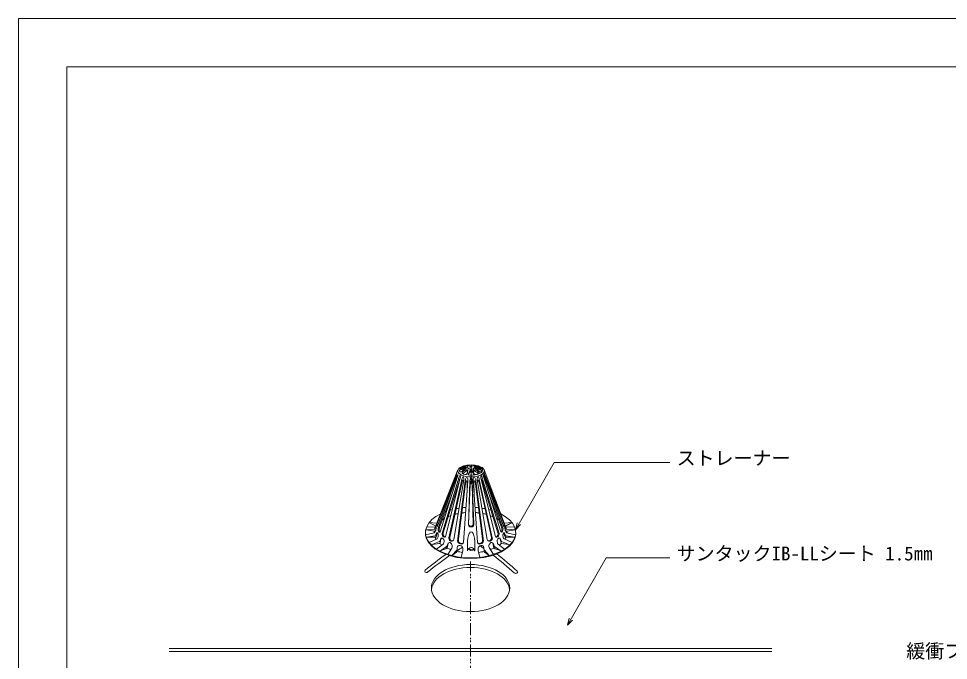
# Model space of a CAD drawing. Units: millimetres, scale not verified. Extents: x -840 to 840, y -594 to 594.
# Drawn here: x -840 to -69, y 62 to 594 of the extents above; entities that cross this region are included whole.
import ezdxf
from ezdxf.enums import TextEntityAlignment as Align

# ---------------------------------------------------------------- set-up
doc = ezdxf.new("R2010")
doc.units = ezdxf.units.MM
doc.header["$LTSCALE"] = 2
for name, pattern in [('CHAIN1', [8, 5, -1, 1, -1]), ('DASHED2', [3, 2, -1]), ('DOUBLE_CHAIN1', [8.8, 5, -1, 0.6, -0.6, 0.6, -1])]:
    doc.linetypes.add(name, pattern=pattern)
for name, color, linetype, lineweight in [('0-1_躯体', 7, 'Continuous', 9), ('0-2_部材(ﾄﾞﾚﾝ)', 4, 'Continuous', 9), ('0-4_中心線', 2, 'CHAIN1', 9), ('0-8_IBｼｰﾄ', 7, 'Continuous', 9), ('0-9_寸法線', 7, 'Continuous', 9), ('0-A_文字', 5, 'Continuous', 9), ('0-B_輪郭線', 2, 'Continuous', 9), ('0-C_図面枠', 7, 'Continuous', 9)]:
    doc.layers.add(name, color=color, linetype=linetype, lineweight=lineweight)
doc.styles.add('ＭＳ ゴシック', font='')
doc.styles.get('ＭＳ ゴシック').set_extended_font_data('MS Gothic')

msp = doc.modelspace()

# ---------------------------------------------------------------- linework, layer by layer
at = {"layer": '0-1_躯体'}
msp.add_ellipse((-465.109, 121.97), major_axis=(-32.5, 0), ratio=0.6, dxfattribs=at)
msp.add_ellipse((-465.109, 119.47), major_axis=(-32.5, 0), ratio=0.6, start_param=3.2057392, end_param=6.2190388, dxfattribs=at)
at = {"layer": '0-2_部材(ﾄﾞﾚﾝ)'}
for p, q in [((-475.56, 219.919), (-494.654, 171.522)), ((-467.59, 222.044), (-467.59, 222.24)), ((-465.55, 218.563), (-467.086, 216.175)), ((-465.384, 219.322), (-467.044, 216.29)), ((-465.667, 222.285), (-465.125, 222.706)), ((-465.629, 222.905), (-465.389, 223.091)), ((-465.624, 222.27), (-465.374, 222.182)), ((-465.333, 223.135), (-464.769, 222.982)), ((-465.125, 222.706), (-465.114, 222.773)), ((-464.769, 222.982), (-464.45, 223.23)), ((-464.769, 222.982), (-464.758, 223.049)), ((-464.697, 222.59), (-464.685, 222.659)), ((-464.386, 223.218), (-464.063, 223.155)), ((-464.341, 222.867), (-464.329, 222.936)), ((-464.341, 222.867), (-463.77, 222.712)), ((-464.075, 219.322), (-462.415, 216.29)), ((-464.039, 222.504), (-463.808, 222.683)), ((-463.909, 218.563), (-462.373, 216.175)), ((-461.869, 222.044), (-461.869, 222.24)), ((-453.899, 219.919), (-435.281, 170.757)), ((-477.066, 215.687), (-492.689, 175.386)), ((-476.811, 215.595), (-492.521, 173.22)), ((-491.977, 171.558), (-476.385, 214.642)), ((-475.808, 214.323), (-490.356, 168.706)), ((-474.877, 213.32), (-488.721, 167.161)), ((-487.753, 167.851), (-474.405, 211.513)), ((-473.674, 212.99), (-485.773, 164.787)), ((-472.369, 212.084), (-483.131, 163.683)), ((-482.376, 163.791), (-472.204, 209.893)), ((-470.709, 211.796), (-478.907, 162.15)), ((-469.441, 210.875), (-475.8, 160.94)), ((-469.169, 208.475), (-474.998, 162.865)), ((-467.299, 210.726), (-470.889, 159.706)), ((-467.897, 208.387), (-467.997, 200.833)), ((-465.695, 210.825), (-466.834, 174.153)), ((-464.696, 213.497), (-464.696, 208.154)), ((-463.696, 210.825), (-462.45, 174.344)), ((-462.92, 210.726), (-459.33, 159.706)), ((-462.321, 208.387), (-462.222, 200.833)), ((-461.049, 208.475), (-455.22, 162.865)), ((-460.778, 210.875), (-454.419, 160.94)), ((-459.509, 211.796), (-451.312, 162.15)), ((-447.842, 163.791), (-458.015, 209.893)), ((-457.85, 212.084), (-447.087, 163.683)), ((-456.545, 212.99), (-444.446, 164.787)), ((-442.466, 167.851), (-455.814, 211.513)), ((-455.342, 213.32), (-441.498, 167.161)), ((-454.411, 214.323), (-439.863, 168.706)), ((-438.241, 171.558), (-453.833, 214.642)), ((-453.407, 215.595), (-437.697, 173.22)), ((-453.153, 215.687), (-437.53, 175.386)), ((-465.529, 207.832), (-466.781, 174.781)), ((-462.886, 174.951), (-463.862, 207.832)), ((-491.017, 171.722), (-480.279, 200.333)), ((-439.202, 171.722), (-449.94, 200.333)), ((-502.306, 170.36), (-495.334, 170.656)), ((-502.306, 170.36), (-494.93, 169.015)), ((-494.162, 172.769), (-501.557, 172.474)), ((-499.407, 176.255), (-493.017, 175.67)), ((-499.407, 176.255), (-493.979, 173.231)), ((-494.459, 171.259), (-494.121, 172.164)), ((-494.369, 169.34), (-493.929, 170.578)), ((-493.929, 170.578), (-493.655, 171.211)), ((-493.81, 170.206), (-493.557, 171.877)), ((-430.812, 176.255), (-437.201, 175.67)), ((-436.408, 170.206), (-436.661, 171.877)), ((-436.29, 170.578), (-436.563, 171.211)), ((-435.849, 169.34), (-436.29, 170.578)), ((-430.812, 176.255), (-436.239, 173.231)), ((-435.76, 171.259), (-436.097, 172.164)), ((-436.057, 172.769), (-428.661, 172.474)), ((-427.913, 170.36), (-435.289, 169.015)), ((-427.913, 170.36), (-434.884, 170.656)), ((-502.433, 166.179), (-495.291, 167.869)), ((-501.865, 164.024), (-494.541, 165.251)), ((-501.865, 164.024), (-494.17, 164.024)), ((-499.565, 159.85), (-492.91, 162.878)), ((-494.643, 168.365), (-494.084, 169.394)), ((-494.163, 165.55), (-493.91, 166.149)), ((-493.694, 164.37), (-493.023, 166.447)), ((-490.056, 162.496), (-490.432, 160.909)), ((-489.637, 162.494), (-490.374, 159.369)), ((-474.998, 162.865), (-475.151, 161.37)), ((-455.22, 162.865), (-455.068, 161.37)), ((-440.582, 162.494), (-439.845, 159.369)), ((-440.163, 162.496), (-439.786, 160.909)), ((-430.654, 159.85), (-437.308, 162.878)), ((-436.524, 164.37), (-437.196, 166.447)), ((-436.056, 165.55), (-436.309, 166.149)), ((-435.576, 168.365), (-436.134, 169.394)), ((-428.354, 164.024), (-436.049, 164.024)), ((-428.354, 164.024), (-435.678, 165.251)), ((-427.786, 166.179), (-434.927, 167.869)), ((-497.719, 157.745), (-490.732, 160.561)), ((-496.926, 158.064), (-490.786, 158.99)), ((-493.357, 154.261), (-487.929, 158.222)), ((-490.423, 152.559), (-485.007, 156.324)), ((-489.639, 153.104), (-485.532, 154.59)), ((-487.095, 160.877), (-487.328, 159.224)), ((-484.261, 158.064), (-484.382, 157.316)), ((-484.244, 156.113), (-483.91, 157.953)), ((-484.092, 149.911), (-480.732, 154.905)), ((-476.332, 152.452), (-476.153, 155.746)), ((-476.238, 154.181), (-476.153, 155.746)), ((-471.496, 154.998), (-471.506, 152.74)), ((-467.716, 157.968), (-467.716, 152.793)), ((-466.243, 153.852), (-466.243, 154.368)), ((-461.531, 157.968), (-461.531, 152.793)), ((-458.723, 154.998), (-458.713, 152.74)), ((-453.887, 152.452), (-454.066, 155.746)), ((-453.981, 154.181), (-454.066, 155.746)), ((-446.126, 149.911), (-449.486, 154.905)), ((-445.975, 156.113), (-446.309, 157.953)), ((-445.957, 158.064), (-445.837, 157.316)), ((-439.796, 152.559), (-445.212, 156.324)), ((-440.58, 153.104), (-444.687, 154.59)), ((-443.124, 160.877), (-442.89, 159.224)), ((-436.861, 154.261), (-442.289, 158.222)), ((-432.5, 157.745), (-439.487, 160.561)), ((-433.293, 158.064), (-439.433, 158.99)), ((-472.859, 147.446), (-471.506, 152.74)), ((-464.756, 153.642), (-464.756, 153.126)), ((-462.996, 153.368), (-462.996, 153.885)), ((-457.36, 147.446), (-458.713, 152.74))]:
    msp.add_line(p, q, dxfattribs=at)
at = {"layer": '0-2_部材(ﾄﾞﾚﾝ)', "linetype": 'DASHED2'}
for p, q in [((-465.685, 222.857), (-465.125, 222.706)), ((-465.241, 222.169), (-464.697, 222.592)), ((-464.697, 222.59), (-464.122, 222.435)), ((-464.341, 222.868), (-464.023, 223.115))]:
    msp.add_line(p, q, dxfattribs=at)
at = {"layer": '0-2_部材(ﾄﾞﾚﾝ)'}
msp.add_lwpolyline([(-466.001, 155.274), (-466.243, 154.368), (-464.756, 153.642), (-462.996, 153.885), (-462.754, 154.79), (-464.271, 155.452)], close=True, dxfattribs=at)
for points in [[(-466.243, 153.852), (-464.756, 153.126), (-462.996, 153.368), (-462.754, 154.273), (-462.754, 154.79)], [(-476.552, 153.418), (-480.588, 148.882), (-476.74, 151.699)], [(-453.667, 153.418), (-449.631, 148.882), (-453.479, 151.699)]]:
    msp.add_lwpolyline(points, dxfattribs=at)
for centre, radius, start, end in [((-467.249, 224.03), 0.77, 269.99998, 340.04369), ((-466.675, 223.813), 0.157, 335.5525, 48.57046), ((-463.552, 223.807), 0.157, 131.42954, 153.53949), ((-473.831, 219.507), 0.5, 122.48345, 190.39037), ((-469.986, 212.63), 7.948, 84.35435, 122.86575), ((-469.831, 213.224), 7.948, 84.06429, 122.48345), ((-473.763, 220.984), 0.15, 143.64835, 298.21885), ((-473.472, 218.731), 0.5, 216.67514, 305.22805), ((-468.991, 212.092), 9.941, 86.83249, 118.21885), ((-470.389, 218.356), 4.084, 63.95029, 141.20819), ((-460.831, 200.83), 21.414, 112.25271, 125.22805), ((-471.699, 217.384), 0.5, 141.52585, 243.59887), ((-467.153, 213.77), 6.308, 96.50359, 141.52585), ((-470.952, 221.382), 1.5, 88.20997, 113.98363), ((-466.044, 213.222), 6.308, 101.63739, 146.90507), ((-471.083, 217.197), 5.687, 61.72792, 88.20997), ((-469.323, 204.17), 19.202, 83.79899, 91.48463), ((-469.377, 217.587), 1.5, 254.81761, 327.6083), ((-469.035, 220.881), 0.25, 292.25271, 84.06429), ((-468.436, 222.118), 0.1, 266.83249, 61.72792), ((-472.428, 219.523), 5.113, 327.6083, 0.97104), ((-467.81, 219.541), 0.5, 7.92544, 96.50359), ((-466.686, 216.094), 0.408, 151.29421, 254.05413), ((-465.614, 222.298), 0.03, 136.79568, 250.73108), ((-465.611, 222.881), 0.03, 127.83645, 264.18688), ((-464.729, 218.118), 0.933, 28.44462, 151.55538), ((-465.278, 222.949), 0.18, 84.22275, 127.83645), ((-464.729, 219.052), 0.708, 22.45625, 157.54375), ((-465.315, 222.352), 0.18, 250.73108, 316.45387), ((-464.421, 223.041), 0.18, 79.0447, 119.03319), ((-464.149, 222.646), 0.18, 245.56081, 307.83645), ((-464.069, 223.126), 0.03, 298.73006, 79.0447), ((-463.827, 222.706), 0.03, 307.83645, 64.70921), ((-457.791, 219.523), 5.113, 179.02896, 212.3917), ((-462.408, 219.541), 0.5, 83.49641, 172.07456), ((-464.175, 213.222), 6.308, 33.09493, 78.36261), ((-462.772, 216.094), 0.408, 285.94587, 28.70579), ((-460.896, 204.17), 19.202, 88.51537, 94.85896), ((-463.066, 213.77), 6.308, 38.47415, 83.49641), ((-460.842, 217.587), 1.5, 212.3917, 285.18239), ((-461.782, 222.118), 0.1, 118.27208, 273.16751), ((-459.136, 217.197), 5.687, 91.79003, 118.27208), ((-461.228, 212.092), 9.941, 61.78115, 93.16751), ((-459.83, 218.356), 4.084, 38.79181, 116.04971), ((-461.184, 220.881), 0.25, 95.93571, 247.74729), ((-469.388, 200.83), 21.414, 54.77195, 67.74729), ((-460.387, 213.224), 7.948, 57.51655, 95.93571), ((-460.232, 212.63), 7.948, 57.13425, 95.64565), ((-459.267, 221.382), 1.5, 66.01637, 91.79003), ((-458.519, 217.384), 0.5, 296.40113, 38.47415), ((-456.747, 218.731), 0.5, 234.77195, 323.32486), ((-456.456, 220.984), 0.15, 241.78115, 36.35165), ((-456.387, 219.507), 0.5, 349.60963, 57.51655), ((-495.377, 171.655), 1, 272.43251, 336.64185), ((-496.281, 170.587), 2.5, 331.49348, 351.24712), ((-433.938, 170.587), 2.5, 188.75288, 208.50652), ((-434.842, 171.655), 1, 203.35815, 267.56749), ((-495.522, 168.842), 1, 283.31447, 331.49348), ((-494.84, 169.507), 0.5, 259.66592, 340.42792), ((-494.623, 165.744), 0.5, 279.51153, 337.11007), ((-494.17, 164.524), 0.5, 270, 342.07763), ((-436.049, 164.524), 0.5, 197.92237, 270), ((-435.595, 165.744), 0.5, 202.88993, 260.48847), ((-435.378, 169.507), 0.5, 199.57208, 280.33408), ((-434.697, 168.842), 1, 208.50652, 256.68553), ((-490.86, 159.484), 0.5, 278.57182, 346.72693), ((-490.919, 161.024), 0.5, 291.95165, 346.65614), ((-488.814, 159.434), 1.5, 306.11934, 351.95077), ((-486.212, 156.47), 2, 289.88372, 349.69823), ((-485.863, 157.556), 1.5, 304.80401, 350.82102), ((-444.007, 156.47), 2, 190.30177, 250.11628), ((-444.356, 157.556), 1.5, 189.17898, 235.19599), ((-441.405, 159.434), 1.5, 188.04923, 233.88066), ((-439.358, 159.484), 0.5, 193.27307, 261.42818), ((-439.3, 161.024), 0.5, 193.34386, 248.04835), ((-477.33, 152.506), 1, 306.20872, 356.88696), ((-477.486, 154.249), 1.25, 318.33939, 356.88696), ((-467.616, 152.793), 0.1, 180, 357.30451), ((-461.631, 152.793), 0.1, 182.69549, 0), ((-452.733, 154.249), 1.25, 183.11304, 221.66061), ((-452.888, 152.506), 1, 183.11304, 233.79128)]:
    msp.add_arc(centre, radius, start, end, dxfattribs=at)
msp.add_ellipse((-464.729, 219.052), major_axis=(-11, 0), ratio=0.450653, dxfattribs=at)
for centre, major_axis, ratio, start_param, end_param in [((-464.729, 219.76), (-9.625, 0), 0.441479, 4.9049189, 5.2697455), ((-464.729, 222.044), (-2.875, 0), 0.683234, 3.2412138, 6.1835641), ((-464.729, 219.76), (-9.625, 0), 0.441479, 1.7522198, 4.712389), ((-465.489, 219.76), (9.625, 0), 0.441479, 1.0134398, 1.3782664), ((-476.939, 215.641), (-0.47, -1.301), 0.097916, 1.4016681, 4.712389), ((-476.172, 214.565), (-0.511, -1.413), 0.150791, 3.1415927, 4.712389), ((-476.207, 214.467), (-0.546, -1.51), 0.264797, 1.5707963, 3.1415927), ((-464.729, 219.76), (-9.625, 0), 0.441479, 0.0807735, 0.3176382), ((-464.729, 219.76), (-9.625, 0), 0.441479, 5.5016315, 5.9690336), ((-464.729, 219.76), (-9.625, 0), 0.441479, 0.7268772, 1.0196597), ((-464.729, 220.736), (-4.85, 0), 0.545537, 0.0639652, 0.1296594), ((-464.729, 221.254), (-4.85, 0), 0.545537, 0.2668067, 0.3003684), ((-464.729, 220.736), (-4.85, 0), 0.545537, 0.6902275, 0.984808), ((-464.729, 221.254), (-4.85, 0), 0.545537, 0.8590479, 1.0026692), ((-464.729, 222.435), (-2.875, 0), 0.683234, 0.0996212, 3.0419715), ((-464.729, 222.24), (-2.875, 0), 0.683234, 0.0996212, 3.0419715), ((-464.729, 220.736), (-4.85, 0), 0.545537, 1.3458803, 1.7957123), ((-463.716, 220.883), (-2.55, -2.148), 0.709698, 4.6721699, 4.8761173), ((-465.891, 220.501), (3.322, -0.284), 0.709698, 1.3958566, 1.5481345), ((-464.729, 221.254), (-4.85, 0), 0.545537, 1.4109037, 1.7306889), ((-465.534, 220.777), (3.322, -0.284), 0.709698, 1.3958633, 1.5490164), ((-463.283, 220.773), (-2.55, -2.148), 0.709698, 4.6729431, 4.8678166), ((-463.716, 220.883), (-2.55, -2.148), 0.709698, 4.4432673, 4.5316368), ((-465.891, 220.501), (3.322, -0.284), 0.709698, 1.1069168, 1.2609314), ((-463.283, 220.773), (-2.55, -2.148), 0.709698, 4.436081, 4.5333785), ((-465.534, 220.777), (3.322, -0.284), 0.709698, 1.0881338, 1.2609383), ((-465.489, 221.254), (4.85, 0), 0.545537, 5.2805161, 5.4241374), ((-465.489, 220.736), (4.85, 0), 0.545537, 5.2983773, 5.5929578), ((-465.489, 221.254), (4.85, 0), 0.545537, 5.9828169, 6.0163786), ((-465.489, 220.736), (4.85, 0), 0.545537, 6.1535259, 6.2192201), ((-465.489, 219.76), (9.625, 0), 0.441479, 5.2635256, 5.5563081), ((-465.489, 219.76), (9.625, 0), 0.441479, 0.3141517, 0.7815538), ((-465.489, 219.76), (9.625, 0), 0.441479, 5.9655471, 6.2024118), ((-454.011, 214.467), (0.546, -1.51), 0.264797, 3.1415927, 4.712389), ((-454.046, 214.565), (0.511, -1.413), 0.150791, 1.5707963, 3.1415927), ((-453.28, 215.641), (0.47, -1.301), 0.097916, 1.5707963, 4.8815173), ((-474.446, 213.202), (-0.538, -1.964), 0.219186, 3.1415927, 4.712389), ((-474.248, 211.42), (-0.216, -0.786), 0.214919, 1.5645071, 4.6540331), ((-474.446, 213.202), (-0.538, -1.964), 0.393171, 1.5707963, 3.1415927), ((-471.748, 211.976), (-0.396, -2.286), 0.271603, 3.1415927, 4.712389), ((-471.45, 209.732), (-0.322, -1.565), 0.482457, 3.1415927, 4.7089523), ((-471.748, 211.976), (-0.396, -2.286), 0.454421, 1.5707963, 3.1415927), ((-471.45, 209.732), (-0.322, -1.565), 0.252348, 1.9785239, 3.1415927), ((-468.368, 210.8), (-0.202, -2.888), 0.371372, 1.5649347, 4.712389), ((-468.533, 208.431), (-0.165, -2.369), 0.268404, 1.5707963, 4.712389), ((-464.729, 215.875), (-2.349, 0), 0.15514, 0.4910067, 2.6505859), ((-464.696, 210.825), (0, -2.672), 0.374129, 1.5707963, 4.712389), ((-464.696, 207.832), (0, -2.672), 0.311952, 1.5707963, 4.712389), ((-461.851, 210.8), (0.202, -2.888), 0.371372, 1.5707963, 4.7182506), ((-461.685, 208.431), (0.165, -2.369), 0.268404, 1.5707963, 4.712389), ((-458.471, 211.976), (0.396, -2.286), 0.454421, 3.1415927, 4.712389), ((-458.768, 209.732), (0.322, -1.565), 0.252348, 3.1415927, 4.3046614), ((-458.768, 209.732), (0.322, -1.565), 0.482457, 1.574233, 3.1415927), ((-458.471, 211.976), (0.396, -2.286), 0.271603, 1.5707963, 3.1415927), ((-455.772, 213.202), (0.538, -1.964), 0.393171, 3.1415927, 4.712389), ((-455.772, 213.202), (0.538, -1.964), 0.219186, 1.5707963, 3.1415927), ((-455.97, 211.42), (0.216, -0.786), 0.214919, 1.6291522, 4.7186782), ((-465.109, 167.663), (-37.5, 0), 0.566667, 5.2694749, 5.3001593), ((-465.109, 167.663), (-37.5, 0), 0.566667, 5.1255658, 5.1799576), ((-465.109, 167.663), (-37.5, 0), 0.566667, 4.9683159, 5.0372512), ((-465.109, 167.663), (-37.5, 0), 0.566667, 4.8120661, 4.8893805), ((-465.109, 167.663), (-37.5, 0), 0.566667, 4.5353975, 4.6127118), ((-465.109, 167.663), (-37.5, 0), 0.566667, 4.3875268, 4.456462), ((-465.109, 167.663), (-37.5, 0), 0.566667, 4.2448203, 4.2992121), ((-465.109, 167.663), (-37.5, 0), 0.566667, 4.1246187, 4.1553031), ((-465.109, 167.663), (-37.5, 0), 0.566667, 5.4340279, 10.2657599), ((-465.114, 167.9), (-30.253, -0.003), 0.555003, 5.5162179, 5.5927364), ((-465.114, 167.9), (-30.253, -0.003), 0.555003, 5.2825428, 5.3733424), ((-465.114, 167.9), (-30.253, -0.003), 0.555003, 5.0574628, 5.1569337), ((-465.114, 167.9), (-30.253, -0.003), 0.555003, 4.8458669, 4.9511537), ((-465.114, 167.9), (-30.253, -0.003), 0.555003, 4.4732294, 4.5785229), ((-465.114, 167.9), (-30.253, -0.003), 0.555003, 4.2674224, 4.3669092), ((-465.114, 167.9), (-30.253, -0.003), 0.555003, 4.0509529, 4.1417848), ((-465.114, 167.9), (-30.253, -0.003), 0.555003, 3.831417, 3.9080061), ((-465.114, 167.9), (-30.253, -0.003), 0.555003, 6.0656477, 6.1115996), ((-493.965, 171.557), (0.255, 1.038), 0.323789, 5.1033616, 7.3111269), ((-492.613, 174.282), (-0.259, -1.556), 0.222146, 3.9608091, 7.1406372), ((-491.165, 170.139), (-0.445, 1.927), 0.390847, 0.4295935, 3.7885765), ((-490.411, 170.313), (-0.104, 1.975), 0.390847, 0.7042448, 2.9049115), ((-464.642, 174.248), (-2.192, -0.096), 0.750386, 6.1710547, 9.424778), ((-464.833, 174.866), (-1.948, -0.085), 0.844523, 6.145471, 9.424778), ((-439.054, 170.139), (0.445, 1.927), 0.390847, 2.4946088, 5.8535918), ((-439.807, 170.313), (0.104, 1.975), 0.390847, 3.3782738, 5.5789405), ((-437.606, 174.282), (0.259, -1.556), 0.222146, 5.4257334, 8.6055615), ((-436.253, 171.557), (-0.255, 1.038), 0.323789, 5.2552438, 7.463009), ((-465.109, 168.238), (-37.5, 0), 0.566667, 0.0135297, 3.128063), ((-465.114, 167.9), (-30.253, -0.003), 0.555003, 6.2126432, 6.2859553), ((-465.114, 167.9), (-30.253, -0.003), 0.555003, 0.2328236, 0.3277339), ((-492.985, 165.239), (-0.212, -2.423), 0.437538, 0.2659943, 4.3659692), ((-492.182, 165.239), (-0.212, -2.423), 0.437538, 3.5650473, 4.2294181), ((-488.589, 161.614), (0.944, -1.633), 0.723049, 0.7450598, 3.7946035), ((-488.169, 161.614), (0.944, -1.633), 0.723049, 2.8904387, 3.7957982), ((-487.254, 165.948), (1.04, -1.792), 0.627642, 3.6737096, 6.8619922), ((-486.758, 166.372), (0.435, -2.025), 0.531251, 3.7866923, 7.0174448), ((-481.042, 162.841), (1.671, -1.603), 0.864659, 3.5145806, 6.7944193), ((-480.587, 163.193), (0.876, -1.78), 0.909481, 3.9831744, 6.9803634), ((-464.624, 157.968), (0, -10.551), 0.293072, 1.5707963, 4.712389), ((-449.632, 163.193), (-0.876, -1.78), 0.909481, 5.5860072, 8.5831962), ((-449.176, 162.841), (-1.671, -1.603), 0.864659, 5.7719513, 9.0517901), ((-443.461, 166.372), (-0.435, -2.025), 0.531251, 5.5489258, 8.7796783), ((-442.964, 165.948), (-1.04, -1.792), 0.627642, 5.7043784, 8.892661), ((-441.63, 161.614), (-0.944, -1.633), 0.723049, 2.4885818, 5.5381255), ((-442.05, 161.614), (-0.944, -1.633), 0.723049, 2.4873871, 3.3927466), ((-437.234, 165.239), (0.212, -2.423), 0.437538, 1.9172161, 6.017191), ((-438.036, 165.239), (0.212, -2.423), 0.437538, 2.0537672, 2.718138), ((-465.105, 167.9), (30.253, -0.003), 0.555003, 5.9554514, 6.0503617), ((-465.105, 167.9), (30.253, -0.003), 0.555003, 6.2804154, 6.3537275), ((-465.114, 167.9), (-30.253, -0.003), 0.555003, 0.558957, 0.6663961), ((-465.114, 167.9), (-30.253, -0.003), 0.555003, 0.8649632, 0.9987956), ((-482.311, 156.958), (0.672, -2.721), 0.695687, 0.5626365, 4.1966349), ((-481.905, 157.299), (0.672, -2.721), 0.695687, 3.600738, 4.3028008), ((-488.795, 115.944), (-65.844, -54.055), 0.263526, 4.2431227, 4.3128352), ((-473.826, 155.333), (2.225, -0.881), 0.781386, 0.2965132, 3.397258), ((-488.795, 119.274), (-65.844, -54.055), 0.263526, 4.291782, 4.3056429), ((-473.34, 160.39), (2.351, -1.052), 0.686034, 3.4297705, 6.4981636), ((-472.954, 160.867), (2.083, -0.932), 0.774244, 3.391858, 6.2792089), ((-464.624, 152.643), (0, 2.99), 0.968323, 4.7609708, 7.8053998), ((-457.265, 160.867), (-2.083, -0.932), 0.774244, 0.0039764, 2.8913274), ((-456.879, 160.39), (-2.351, -1.052), 0.686034, 6.0682071, 9.1366001), ((-456.393, 155.333), (-2.225, -0.881), 0.781386, 2.8859273, 5.9866721), ((-441.475, 115.86), (63.165, -57.162), 0.263526, 1.9991887, 2.0502865), ((-447.908, 156.958), (-0.672, -2.721), 0.695687, 2.0865504, 5.7205488), ((-441.314, 119.187), (63.165, -57.162), 0.263526, 1.9113541, 1.9312999), ((-465.105, 167.9), (30.253, -0.003), 0.555003, 5.2843897, 5.4182221), ((-448.313, 157.299), (-0.672, -2.721), 0.695687, 1.9803845, 2.6824473), ((-465.105, 167.9), (30.253, -0.003), 0.555003, 5.6167892, 5.7242283), ((-488.795, 119.274), (-65.844, -54.055), 0.263526, 4.4532305, 4.7090345), ((-488.795, 115.944), (-65.844, -54.055), 0.263526, 4.4052485, 4.6742403), ((-465.114, 167.9), (-30.253, -0.003), 0.555003, 1.1902257, 1.3473397), ((-465.105, 167.9), (30.253, -0.003), 0.555003, 4.9358456, 5.0929596), ((-441.475, 115.86), (63.165, -57.162), 0.263526, 1.6043248, 1.8821669), ((-441.314, 119.187), (63.165, -57.162), 0.263526, 1.5746178, 1.8376772), ((-501.717, 136.028), (-1.489, -0.032), 0.78534, 5.4926731, 8.772915), ((-427.601, 135.3), (1.486, -0.103), 0.78534, 3.7946468, 7.0882624)]:
    msp.add_ellipse(centre, major_axis=major_axis, ratio=ratio, start_param=start_param, end_param=end_param, dxfattribs=at)
at = {"layer": '0-4_中心線'}
for p, q in [((-464.729, 214.094), (-464.729, 224.009)), ((-464.729, 224.009), (-464.729, 215.51)), ((-464.729, 220.626), (-464.729, 223.823)), ((-465.511, 222.996), (-463.948, 222.574)), ((-465.465, 222.214), (-464.215, 223.185))]:
    msp.add_line(p, q, dxfattribs=at)
at = {"layer": '0-8_IBｼｰﾄ'}
for p, q in [((-715.109, 71.97), (-215.109, 71.97)), ((-715.109, 69.47), (-215.109, 69.47))]:
    msp.add_line(p, q, dxfattribs=at)
at = {"layer": '0-9_寸法線'}
for p, q in [((-427.913, 170.36), (-395.75, 226.068)), ((-395.75, 226.068), (-299.684, 226.068)), ((-384.793, 91.244), (-352.631, 146.953)), ((-352.631, 146.953), (-299.684, 146.953))]:
    msp.add_line(p, q, dxfattribs=at)
at = {"layer": '0-9_寸法線', "linetype": 'DOUBLE_CHAIN1'}
msp.add_line((-465.109, 47.628), (-465.109, 143.97), dxfattribs=at)
at = {"layer": '0-9_寸法線'}
for points in [[(-423.67, 174.603), (-427.913, 170.36), (-426.36, 176.156)], [(-380.551, 95.487), (-384.793, 91.244), (-383.24, 97.04)]]:
    msp.add_lwpolyline(points, dxfattribs=at)
at = {"layer": '0-B_輪郭線'}
msp.add_lwpolyline([(800, 554), (-800, 554), (-800, -554), (800, -554)], close=True, dxfattribs=at)
at = {"layer": '0-C_図面枠'}
msp.add_lwpolyline([(840, -594), (840, 594), (-840, 594), (-840, -594)], close=True, dxfattribs=at)

# ---------------------------------------------------------------- texts
at = {"layer": '0-A_文字', "color": 7, "style": 'ＭＳ ゴシック'}
for s, p in [('ストレーナー', (-294.175, 220.494)), ('サンタックIB-LLシート 1.5㎜', (-294.175, 141.378)), ('緩衝フォーム 1.0㎜', (-103.725, 60.503))]:
    msp.add_text(s, height=11.54, dxfattribs=at).set_placement(p, align=Align.BOTTOM_LEFT)

doc.saveas('drawing.dxf')
